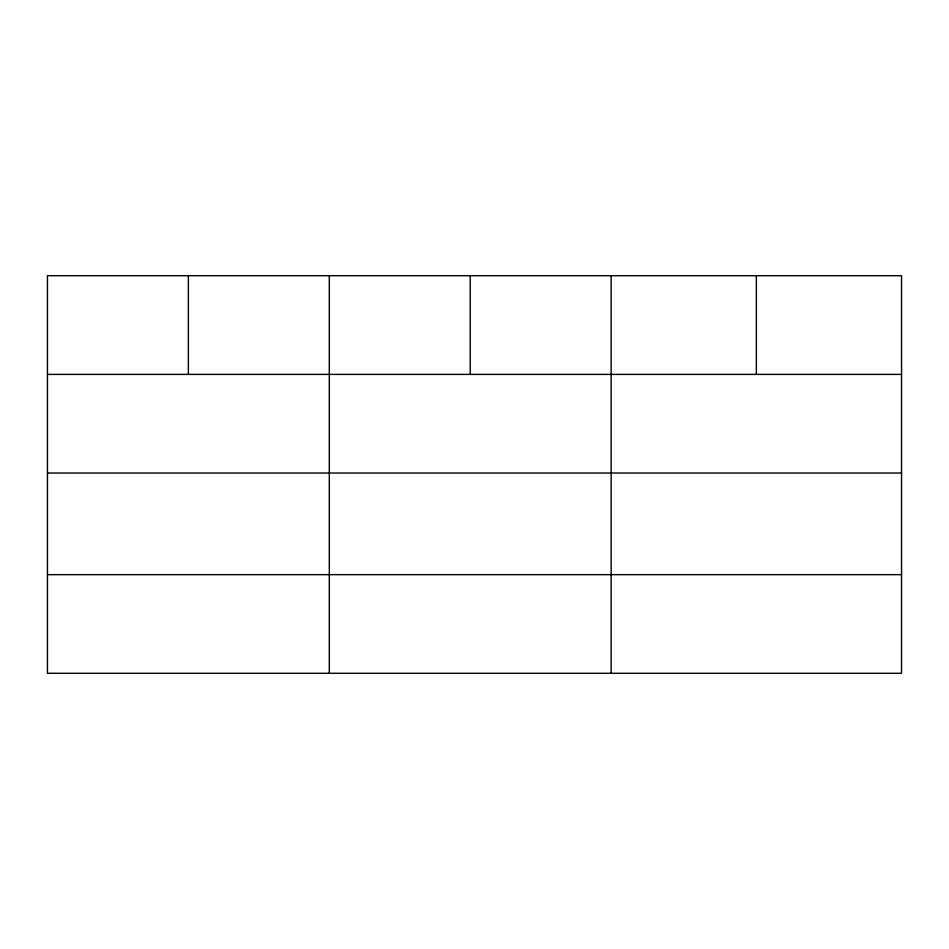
<?xml version="1.0" encoding="UTF-8"?>
<svg xmlns="http://www.w3.org/2000/svg" width="949" height="949" viewBox="0 0 949 949"><rect width="100%" height="100%" fill="white"/><g stroke="black" fill="none" stroke-linecap="round" stroke-linejoin="round"><path stroke-width="1.42" d="M901.55 473.029L901.55 275.708L47.45 275.708L47.45 673.292L901.55 673.292L901.55 473.029L47.45 473.029M47.45 374.392L901.55 374.392M47.45 574.655L901.55 574.655M756.353 275.708L756.353 374.392M611.156 275.708L611.156 673.292M470.229 275.708L470.229 374.392M329.303 275.708L329.303 673.292M188.377 275.708L188.377 374.392"/></g></svg>
